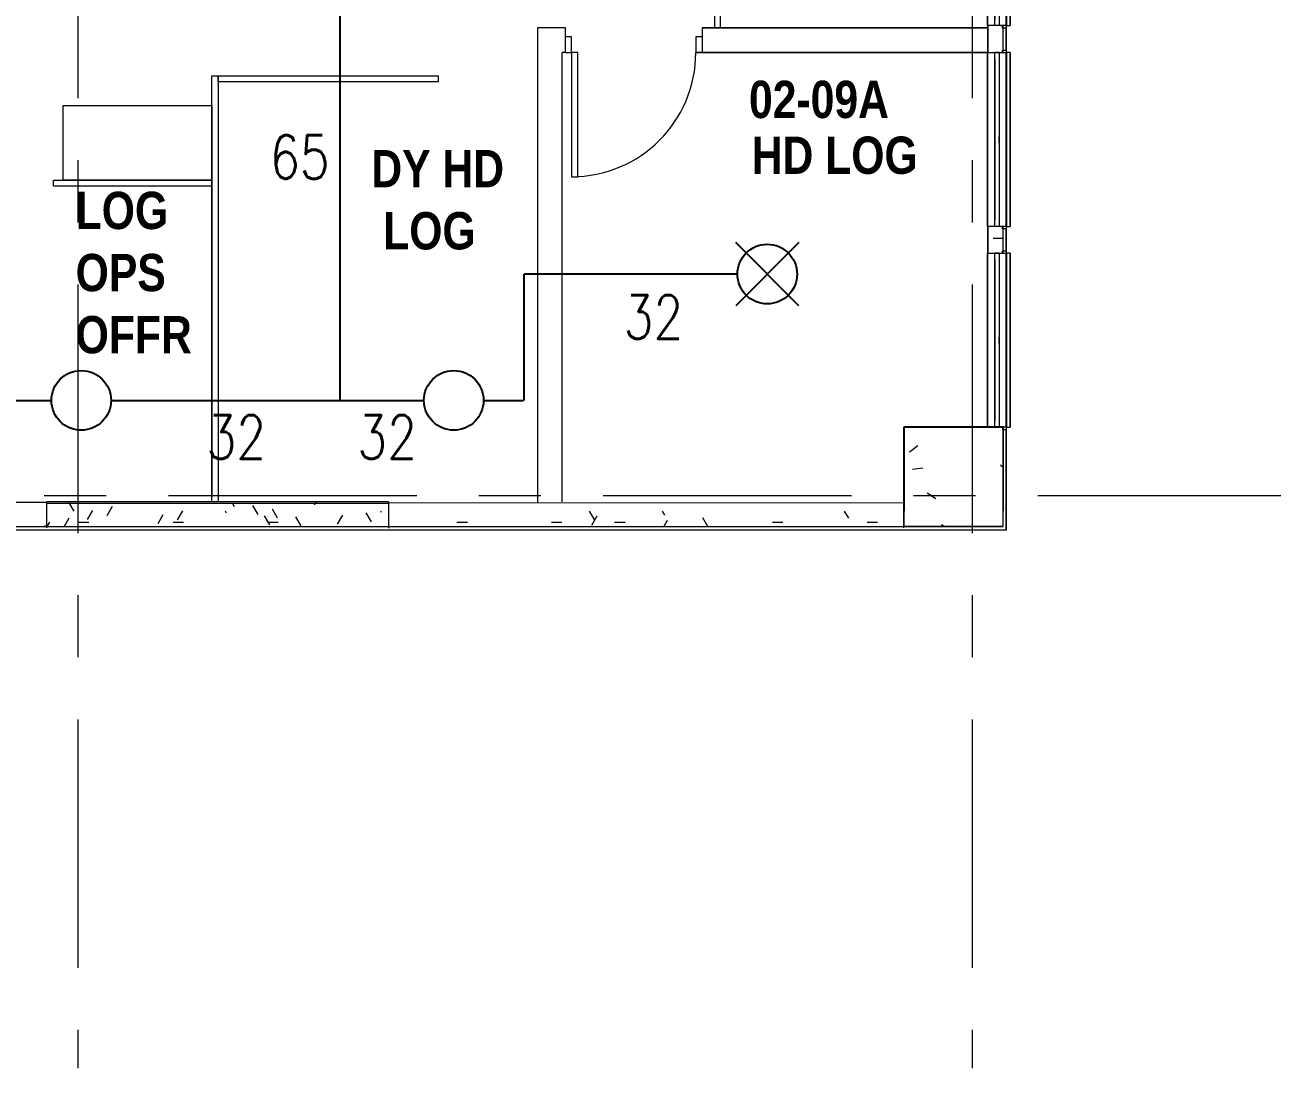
# Model space of a CAD drawing. Header units: millimetres. Extents: x -282761 to 137668, y -273845 to 94451.
# Drawn here: x 88978 to 99020, y -79832 to -71436 of the extents above; entities that cross this region are included whole.
import ezdxf

# ---------------------------------------------------------------- set-up
doc = ezdxf.new("R2010")
doc.units = ezdxf.units.MM
doc.linetypes.add('BLK_2 - 1ST__2ND_STOREY_PLAN-archi clean_11 SEPT 2024$0$IDA - Grid Line', pattern=[3500, 2000, -500, 500, -500])
doc.linetypes.add('HIDDEN2', pattern=[4.7625, 3.175, -1.5875])
for name, color, linetype, lineweight in [('BLK_2 - 1ST__2ND_STOREY_PLAN-archi clean_11 SEPT 2024$0$0-1', 8, 'Continuous', 5), ('BLK_2 - 1ST__2ND_STOREY_PLAN-archi clean_11 SEPT 2024$0$1599_DB_A_BLK2_HQ_R21-2ND STOREY 20230517--$0$A-_DOOR----_E', 8, 'Continuous', 9), ('BLK_2 - 1ST__2ND_STOREY_PLAN-archi clean_11 SEPT 2024$0$1599_DB_A_BLK2_HQ_R21-2ND STOREY 20230517--$0$A-_GENM----_M', 8, 'Continuous', 9), ('BLK_2 - 1ST__2ND_STOREY_PLAN-archi clean_11 SEPT 2024$0$1599_DB_A_BLK2_HQ_R21-2ND STOREY 20230517--$0$A-_WALL----_H-1', 8, 'Continuous', 9), ('BLK_2 - 1ST__2ND_STOREY_PLAN-archi clean_11 SEPT 2024$0$1599_DB_A_BLK2_HQ_R21-2ND STOREY 20230517--$0$A-_WIND----_E', 8, 'Continuous', 9), ('BLK_2 - 1ST__2ND_STOREY_PLAN-archi clean_11 SEPT 2024$0$1599_DB_A_BLK2_HQ_R21-2ND STOREY 20230517--$0$S-_COLN----_E', 8, 'Continuous', 9), ('BLK_2 - 1ST__2ND_STOREY_PLAN-archi clean_11 SEPT 2024$0$1599_DB_A_BLK2_HQ_R21-3RD STOREY 230517$0$S-_COLN----_E', 8, 'Continuous', 9), ('BLK_2 - 1ST__2ND_STOREY_PLAN-archi clean_11 SEPT 2024$0$_CATCHMENT_DRAIN', 8, 'Continuous', 0), ('BLK_2 - 1ST__2ND_STOREY_PLAN-archi clean_11 SEPT 2024$0$A-_FLOR----_E', 8, 'Continuous', 9), ('BLK_2 - 1ST__2ND_STOREY_PLAN-archi clean_11 SEPT 2024$0$A-_GENM----_M', 8, 'Continuous', 9), ('BLK_2 - 1ST__2ND_STOREY_PLAN-archi clean_11 SEPT 2024$0$A-_WALL----_E', 8, 'Continuous', 9), ('BLK_2 - 1ST__2ND_STOREY_PLAN-archi clean_11 SEPT 2024$0$A-_WALL----_E-1', 8, 'Continuous', 18), ('BLK_2 - 1ST__2ND_STOREY_PLAN-archi clean_11 SEPT 2024$0$A-_WALL----_H-2', 8, 'Continuous', 9), ('BLK_2 - 1ST__2ND_STOREY_PLAN-archi clean_11 SEPT 2024$0$A-_WALLPRTN_E', 8, 'Continuous', 9), ('BLK_2 - 1ST__2ND_STOREY_PLAN-archi clean_11 SEPT 2024$0$A-_WIND----_E', 8, 'Continuous', 9), ('BLK_2 - 1ST__2ND_STOREY_PLAN-archi clean_11 SEPT 2024$0$S-_ANOTGRID_E-1', 8, 'BLK_2 - 1ST__2ND_STOREY_PLAN-archi clean_11 SEPT 2024$0$IDA - Grid Line', 9), ('BLK_2 - 1ST__2ND_STOREY_PLAN-archi clean_11 SEPT 2024$0$S-_COLN----_E', 8, 'Continuous', 9), ('BLK_2 - 1ST__2ND_STOREY_PLAN-archi clean_11 SEPT 2024$0$S-_COLN----_E-1', 8, 'Continuous', 25), ('BLK_2 - 1ST__2ND_STOREY_PLAN-archi clean_11 SEPT 2024$0$S-_COLN----_E-2', 8, 'Continuous', 9)]:
    doc.layers.add(name, color=color, linetype=linetype, lineweight=lineweight)
for name, color, linetype in [('M-_FIRESPRK_T-', 7, 'Continuous'), ('M-_SPRKBEAM_E-', 12, 'HIDDEN2'), ('M-_SPRKPIEX_E-', 1, 'Continuous'), ('ROOMNAME', 7, 'Continuous')]:
    doc.layers.add(name, color=color, linetype=linetype)
doc.styles.add('BLK_2 - 1ST__2ND_STOREY_PLAN_12  JUNE 2024$0$Arial Narrow_B_3', font='ARIALNB.TTF', dxfattribs={"height": 300})
doc.styles.add('Simplex', font='SIMPLEX.shx', dxfattribs={"width": 0.8, "height": 2.5})
pattern_1 = [(0, (0, 0), (1016, 254), [83.82, -678.18, 83.82, -678.18, -4064]), (0, (0, 0), (1016, 254), [-1524, 83.82, -1440.18, 83.82, -678.18, -1778]), (0, (0, 0), (1016, 254), [-3810, 83.82, -424.18, 83.82, -1186.18]), (120, (381, 127), (-727.97045, 752.8818), [83.82, -678.18, 83.82, -678.18, -4064]), (120, (381, 127), (-727.97045, 752.8818), [-1524, 83.82, -1440.18, 83.82, -678.18, -1778]), (120, (381, 127), (-727.97045, 752.8818), [-3810, 83.82, -424.18, 83.82, -1186.18]), (240, (508, 635), (-288.02955, -1006.8818), [83.82, -678.18, 83.82, -678.18, -4064]), (240, (508, 635), (-288.02955, -1006.8818), [-1524, 83.82, -1440.18, 83.82, -678.18, -1778]), (240, (508, 635), (-288.02955, -1006.8818), [-3810, 83.82, -424.18, 83.82, -1186.18])]
pattern_2 = [(0, (-41522.25, -42727.71), (1016, 254), [83.82, -678.18, 83.82, -678.18, -4064]), (0, (-41522.25, -42727.71), (1016, 254), [-1524, 83.82, -1440.18, 83.82, -678.18, -1778]), (0, (-41522.25, -42727.71), (1016, 254), [-3810, 83.82, -424.18, 83.82, -1186.18]), (120, (-41141.25, -42600.71), (-727.97045, 752.8818), [83.82, -678.18, 83.82, -678.18, -4064]), (120, (-41141.25, -42600.71), (-727.97045, 752.8818), [-1524, 83.82, -1440.18, 83.82, -678.18, -1778]), (120, (-41141.25, -42600.71), (-727.97045, 752.8818), [-3810, 83.82, -424.18, 83.82, -1186.18]), (240, (-41014.25, -42092.71), (-288.02955, -1006.8818), [83.82, -678.18, 83.82, -678.18, -4064]), (240, (-41014.25, -42092.71), (-288.02955, -1006.8818), [-1524, 83.82, -1440.18, 83.82, -678.18, -1778]), (240, (-41014.25, -42092.71), (-288.02955, -1006.8818), [-3810, 83.82, -424.18, 83.82, -1186.18])]

# ---------------------------------------------------------------- blocks, each defined once
blk = doc.blocks.new('fire0101')
at = {"color": 0, "linetype": 'Continuous'}
blk.add_circle((0, 0), 100, dxfattribs=at)
blk = doc.blocks.new('Under B spk')
for p, q in [((318, -318), (-318, 318)), ((318, 318), (-318, -318))]:
    blk.add_line(p, q)
blk.add_circle((0, 0), 300)
blk = doc.blocks.new('BLK_2 - 1ST__2ND_STOREY_PLAN-archi clean_11 SEPT 2024$0$IDA - Casement w Top Hung - 2 Panels - 1400L X 1800H - B2-AW01-3560558-BLK 2 2ND STOREY PLAN')
at = {"layer": 'BLK_2 - 1ST__2ND_STOREY_PLAN-archi clean_11 SEPT 2024$0$A-_WIND----_E'}
for p, q in [((-700, 17.5), (700, 17.5)), ((-700, 17.5), (-700, -17.5)), ((-650, 17.5), (-615, 17.5)), ((-650, 17.5), (-25, 17.5)), ((-650, 17.5), (650, 17.5)), ((-650, 17.5), (650, 17.5)), ((-615, 17.5), (-35, 17.5)), ((-615, 17.5), (-60, 17.5)), ((-35, 17.5), (0, 17.5)), ((25, 17.5), (-24.9, 17.5)), ((0, 17.5), (35, 17.5)), ((25, 17.5), (650, 17.5)), ((35, 17.5), (615, 17.5)), ((60, 17.5), (615, 17.5)), ((615, 17.5), (650, 17.5)), ((700, 17.5), (700, -17.5)), ((700, -17.5), (-700, -17.5)), ((-615, -17.5), (-650, -17.5)), ((-25, -17.5), (-650, -17.5)), ((650, -17.5), (-650, -17.5)), ((-650, -17.5), (650, -17.5)), ((-35, -17.5), (-615, -17.5)), ((-60, -17.5), (-615, -17.5)), ((0, -17.5), (-35, -17.5)), ((25, -17.5), (-24.9, -17.5)), ((35, -17.5), (0, -17.5)), ((650, -17.5), (25, -17.5)), ((615, -17.5), (35, -17.5)), ((615, -17.5), (60, -17.5)), ((650, -17.5), (615, -17.5))]:
    blk.add_line(p, q, dxfattribs=at)
blk = doc.blocks.new('BLK_2 - 1ST__2ND_STOREY_PLAN-archi clean_11 SEPT 2024$0$Wall Motif - Type 1-2673956-BLK 2 2ND STOREY PLAN')
at = {"layer": 'BLK_2 - 1ST__2ND_STOREY_PLAN-archi clean_11 SEPT 2024$0$A-_GENM----_M'}
for p, q in [((-575, -75), (825, -75)), ((-575, -75), (-575, -105)), ((-525, -75), (81, -75)), ((-481, -75), (125, -75)), ((-481, -75), (731, -75)), ((125, -75), (731, -75)), ((169, -75), (775, -75)), ((825, -105), (825, -75)), ((825, -105), (-575, -105)), ((81, -105), (-525, -105)), ((125, -105), (-481, -105)), ((731, -105), (-481, -105)), ((731, -105), (125, -105)), ((775, -105), (169, -105))]:
    blk.add_line(p, q, dxfattribs=at)
blk = doc.blocks.new('BLK_2 - 1ST__2ND_STOREY_PLAN-archi clean_11 SEPT 2024$0$1599_DB_A_BLK2_HQ_R21_rvt-2-BLK 2 2ND STOREY PLAN')
at = {"layer": 'BLK_2 - 1ST__2ND_STOREY_PLAN-archi clean_11 SEPT 2024$0$A-_WALL----_H-2'}
h = blk.add_hatch(dxfattribs=at)
h.set_pattern_fill('FP_3', color=256, style=0, pattern_type=2)
h.set_pattern_definition(pattern_1)
h.paths.add_polyline_path([(-124269, -116002), (-124241, -116002), (-124241, -115982), (-124236, -115982), (-124236, -115806), (-124241, -115806), (-124241, -115786), (-124361, -115786), (-124361, -116002), (-124304, -116002)])
h.paths.add_polyline_path([(-124269, -114386), (-124241, -114386), (-124241, -114366), (-124236, -114365), (-124236, -114189), (-124241, -114189), (-124241, -114169), (-124361, -114169), (-124361, -114386), (-124304, -114386)])
h.paths.add_polyline_path([(-124304, -112769), (-124241, -112769), (-124241, -112749), (-124236, -112748), (-124236, -112572), (-124241, -112572), (-124241, -112552), (-124361, -112552), (-124361, -112769)])
h.paths.add_polyline_path([(-124241, -108952), (-124241, -108932), (-124236, -108932), (-124236, -108705), (-124241, -108705), (-124241, -108685), (-124361, -108685), (-124361, -108952), (-124269, -108952)])
h.paths.add_polyline_path([(-124241, -107285), (-124241, -107265), (-124236, -107265), (-124236, -107039), (-124241, -107039), (-124241, -107019), (-124361, -107019), (-124361, -107285), (-124247, -107285)])
h.paths.add_polyline_path([(-124269, -105619), (-124241, -105619), (-124241, -105599), (-124236, -105599), (-124236, -105372), (-124241, -105372), (-124241, -105352), (-124361, -105352), (-124361, -105619), (-124304, -105619)])
h.paths.add_polyline_path([(-124304, -101752), (-124241, -101752), (-124240, -101732), (-124236, -101732), (-124236, -101422), (-124241, -101422), (-124241, -101402), (-124361, -101402), (-124361, -101752), (-124304, -101752)])
h.paths.add_polyline_path([(-124304, -100002), (-124241, -100002), (-124241, -99982), (-124236, -99982), (-124236, -99502), (-124361, -99502), (-124361, -100002)])
h = blk.add_hatch(dxfattribs=at)
h.set_pattern_fill('FP_3', color=256, style=0, pattern_type=2)
h.set_pattern_definition(pattern_1)
h.paths.add_polyline_path([(-130564, -118202), (-125036, -118202), (-125036, -118077), (-138336, -118077), (-138336, -118202)])
at = {"layer": 'BLK_2 - 1ST__2ND_STOREY_PLAN-archi clean_11 SEPT 2024$0$S-_COLN----_E-2'}
h = blk.add_hatch(dxfattribs=at)
h.set_pattern_fill('FP_40', color=256, style=0, pattern_type=2)
h.set_pattern_definition([(50, (0, 0), (1821.841, -159.39), [190.5, -2095.5]), (355, (0, 0), (-352.428, 1910.567), [152.4, -1676.4]), (100.451, (151.8, -13.3), (1469.426, 1751.166), [161.9, -1780.901]), (46.184, (0, 508), (2710.79, -420.428), [285.75, -3143.25]), (96.636, (226, 473), (2374.026, 2474.276), [242.85, -2671.35]), (351.184, (0, 508), (2374.05, 2474.253), [228.6, -2514.6]), (21, (254, 381), (1516.143, -1022.652), [190.5, -2095.5]), (326, (254, 381), (618.02, 1841.88), [152.4, -1676.4]), (71.451, (380.3, 295.8), (2134.171, 819.212), [161.9, -1780.901]), (37.5, (0, 0), (30.886, 845.5504), [83.82, -1572.26, 83.82, -1617.98, -1682.75]), (37.5, (0, 0), (30.886, 845.5504), [-3357.88, 83.82, -1598.93]), (7.5, (0, 0), (668.1966, 1001.8057), [83.82, -886.46, 83.82, -1534.16, -641.35]), (7.5, (0, 0), (668.1966, 1001.8057), [-2588.26, 83.82, -557.53]), (327.5, (-566.4, 0), (1355.9093, -57.2896), [83.82, -551.18, 83.82, -1897.38, -2628.9]), (327.5, (-566.4, 0), (1355.9093, -57.2896), [-2616.2, 83.82, -2545.08]), (317.5, (-820.4, 0), (1481.293, 254.266), [83.82, -741.68, 83.82, -1231.9, -1866.9]), (317.5, (-820.4, 0), (1481.293, 254.266), [-2141.22, 83.82, -1783.08])])
h.paths.add_polyline_path([(-124236, -118202), (-124237, -117402), (-125036, -117402), (-125036, -118202)])
at = {"layer": 'BLK_2 - 1ST__2ND_STOREY_PLAN-archi clean_11 SEPT 2024$0$A-_FLOR----_E'}
for p, q in [((-124236, -114386), (-124236, -114169)), ((-124236, -116002), (-124236, -115786)), ((-124236, -118202), (-124236, -117402)), ((-139136, -118202), (-124236, -118202))]:
    blk.add_line(p, q, dxfattribs=at)
at = {"layer": 'BLK_2 - 1ST__2ND_STOREY_PLAN-archi clean_11 SEPT 2024$0$A-_WALL----_E'}
for p, q in [((-124361, -114169), (-124361, -112769)), ((-124211, -112769), (-124211, -114169)), ((-124241, -114169), (-124361, -114169)), ((-124211, -114169), (-124241, -114169)), ((-124236, -114366), (-124236, -114189)), ((-124361, -115786), (-124361, -114386)), ((-124361, -114386), (-124241, -114386)), ((-124241, -114386), (-124211, -114386)), ((-124211, -114386), (-124211, -115786)), ((-124241, -115786), (-124361, -115786)), ((-124211, -115786), (-124241, -115786)), ((-124236, -115982), (-124236, -115806)), ((-124361, -117402), (-124361, -116002)), ((-124361, -116002), (-124241, -116002)), ((-124241, -116002), (-124211, -116002)), ((-124211, -116002), (-124211, -117402)), ((-124211, -117402), (-124361, -117402)), ((-124236, -117422), (-124236, -118077)), ((-125036, -118202), (-125036, -118077)), ((-138336, -118202), (-125036, -118202)), ((-124236, -118202), (-125036, -118202))]:
    blk.add_line(p, q, dxfattribs=at)
at = {"layer": 'BLK_2 - 1ST__2ND_STOREY_PLAN-archi clean_11 SEPT 2024$0$A-_WALL----_E-1'}
for p, q in [((-124361, -114169), (-124361, -114386)), ((-124241, -114169), (-124361, -114169)), ((-124241, -114189), (-124241, -114169)), ((-124211, -114189), (-124241, -114189)), ((-124211, -114366), (-124211, -114189)), ((-124241, -114386), (-124241, -114366)), ((-124241, -114366), (-124211, -114366)), ((-124361, -114386), (-124241, -114386)), ((-124361, -115786), (-124361, -116002)), ((-124241, -115786), (-124361, -115786)), ((-124241, -115806), (-124241, -115786)), ((-124211, -115806), (-124241, -115806)), ((-124211, -115982), (-124211, -115806)), ((-124241, -116002), (-124241, -115982)), ((-124241, -115982), (-124211, -115982)), ((-124361, -116002), (-124241, -116002)), ((-124211, -117422), (-124236, -117422)), ((-124211, -118077), (-124211, -117422)), ((-124211, -118202), (-124211, -118077)), ((-139011, -118227), (-124211, -118227)), ((-124211, -118227), (-124211, -118202))]:
    blk.add_line(p, q, dxfattribs=at)
at = {"layer": 'BLK_2 - 1ST__2ND_STOREY_PLAN-archi clean_11 SEPT 2024$0$S-_COLN----_E'}
for p, q in [((-124236, -118077), (-124236, -117422)), ((-125036, -118077), (-125036, -118202)), ((-124236, -118202), (-124236, -118077)), ((-125036, -118202), (-124236, -118202))]:
    blk.add_line(p, q, dxfattribs=at)
at = {"layer": 'BLK_2 - 1ST__2ND_STOREY_PLAN-archi clean_11 SEPT 2024$0$S-_COLN----_E-1'}
for p, q in [((-124236, -117402), (-125036, -117402)), ((-125036, -117402), (-125036, -118077)), ((-124236, -117422), (-124236, -117402))]:
    blk.add_line(p, q, dxfattribs=at)
at = {"layer": 'BLK_2 - 1ST__2ND_STOREY_PLAN-archi clean_11 SEPT 2024$0$A-_GENM----_M', "rotation": 90}
for p in [(-124286, -113594), (-124286, -115211), (-124286, -116827)]:
    blk.add_blockref('BLK_2 - 1ST__2ND_STOREY_PLAN-archi clean_11 SEPT 2024$0$Wall Motif - Type 1-2673956-BLK 2 2ND STOREY PLAN', p, dxfattribs=at)
at = {"layer": 'BLK_2 - 1ST__2ND_STOREY_PLAN-archi clean_11 SEPT 2024$0$A-_WIND----_E', "rotation": 270}
for p in [(-124286, -113469), (-124286, -115086), (-124286, -116702)]:
    blk.add_blockref('BLK_2 - 1ST__2ND_STOREY_PLAN-archi clean_11 SEPT 2024$0$IDA - Casement w Top Hung - 2 Panels - 1400L X 1800H - B2-AW01-3560558-BLK 2 2ND STOREY PLAN', p, dxfattribs=at)
blk = doc.blocks.new('BLK_2 - 1ST__2ND_STOREY_PLAN-archi clean_11 SEPT 2024$0$1599_DB_A_BLK2_HQ_R21-2ND STOREY 20230517--$0$Wall Motif - Type 1-2673956-LINKVIEW_BLK2_2ND STOREY')
at = {"layer": 'BLK_2 - 1ST__2ND_STOREY_PLAN-archi clean_11 SEPT 2024$0$1599_DB_A_BLK2_HQ_R21-2ND STOREY 20230517--$0$A-_GENM----_M'}
for p, q in [((-575, -75), (825, -75)), ((-575, -75), (-575, -105)), ((825, -105), (825, -75)), ((825, -105), (-575, -105))]:
    blk.add_line(p, q, dxfattribs=at)
blk = doc.blocks.new('BLK_2 - 1ST__2ND_STOREY_PLAN-archi clean_11 SEPT 2024$0$1599_DB_A_BLK2_HQ_R21-2ND STOREY 20230517--$0$IDA - Casement w Top Hung - 2 Panels - 1400L X 1800H - B2-AW01-3560558-LINKVIEW_BLK2_2ND STOREY')
at = {"layer": 'BLK_2 - 1ST__2ND_STOREY_PLAN-archi clean_11 SEPT 2024$0$1599_DB_A_BLK2_HQ_R21-2ND STOREY 20230517--$0$A-_WIND----_E'}
for p, q in [((-700, 17.5), (700, 17.5)), ((-700, 17.5), (-700, -17.5)), ((700, 17.5), (700, -17.5)), ((700, -17.5), (-700, -17.5))]:
    blk.add_line(p, q, dxfattribs=at)
blk = doc.blocks.new('BLK_2 - 1ST__2ND_STOREY_PLAN-archi clean_11 SEPT 2024$0$1599_DB_A_BLK2_HQ_R21-2ND STOREY 20230517--$0$IDA - F - Single - Swing - 1100L X 2200H - B2-TD01-3248196-LINKVIEW_BLK2_2ND STOREY')
at = {"layer": 'BLK_2 - 1ST__2ND_STOREY_PLAN-archi clean_11 SEPT 2024$0$1599_DB_A_BLK2_HQ_R21-2ND STOREY 20230517--$0$A-_DOOR----_E'}
for p, q in [((500, 1062.5), (450, 1062.5)), ((450, 1062.5), (450, 62.5)), ((500, 62.5), (500, 1062.5)), ((-500, 62.5), (-550, 62.5)), ((-500, -62.5), (-500, 62.5)), ((450, 62.5), (500, 62.5)), ((550, 62.5), (500, 62.5)), ((500, 62.5), (500, -62.5)), ((-550, -62.5), (-500, -62.5)), ((500, -62.5), (550, -62.5))]:
    blk.add_line(p, q, dxfattribs=at)
blk.add_arc((500, 62.5), 1000, 90, 180, dxfattribs=at)
blk = doc.blocks.new('BLK_2 - 1ST__2ND_STOREY_PLAN-archi clean_11 SEPT 2024$0$furniture layout')
at = {"layer": 'BLK_2 - 1ST__2ND_STOREY_PLAN-archi clean_11 SEPT 2024$0$1599_DB_A_BLK2_HQ_R21-2ND STOREY 20230517--$0$S-_COLN----_E'}
h = blk.add_hatch(dxfattribs=at)
h.set_pattern_fill('FP_3', color=256, style=0, pattern_type=2)
h.set_pattern_definition([(0, (-41522.25, -42727.71), (1016, 254), [83.82, -678.18, 83.82, -678.18, -4064]), (0, (-41522.25, -42727.71), (1016, 254), [-1524, 83.82, -1440.18, 83.82, -678.18, -1778]), (0, (-41522.25, -42727.71), (1016, 254), [-3810, 83.82, -424.18, 83.82, -1186.18]), (120, (-41141.25, -42600.71), (-727.97045, 752.8818), [83.82, -678.18, 83.82, -678.18, -4064]), (120, (-41141.25, -42600.71), (-727.97045, 752.8818), [-1524, 83.82, -1440.18, 83.82, -678.18, -1778]), (120, (-41141.25, -42600.71), (-727.97045, 752.8818), [-3810, 83.82, -424.18, 83.82, -1186.18]), (240, (-41014.25, -42092.71), (-288.02955, -1006.8818), [83.82, -678.18, 83.82, -678.18, -4064]), (240, (-41014.25, -42092.71), (-288.02955, -1006.8818), [-1524, 83.82, -1440.18, 83.82, -678.18, -1778]), (240, (-41014.25, -42092.71), (-288.02955, -1006.8818), [-3810, 83.82, -424.18, 83.82, -1186.18])])
h.paths.add_polyline_path([(-34457, -114386), (-34457, -114366), (-34452, -114366), (-34453, -114189), (-34457, -114189), (-34457, -114169), (-34577, -114169), (-34577, -114386), (-34484, -114386)], flags=0)
h = blk.add_hatch(dxfattribs=at)
h.set_pattern_fill('FP_1', color=256, style=0, pattern_type=2)
h.set_pattern_definition([(50, (-41522.3, -42727.7), (1821.84, -159.39), [190.5, -2095.5]), (355, (-41522.3, -42727.7), (-352.43, 1910.567), [152.4, -1676.4]), (100.451, (-41370.4, -42741), (1469.426, 1751.166), [161.9, -1780.9]), (46.184, (-41522.3, -42219.7), (2710.79, -420.43), [285.75, -3143.25]), (96.636, (-41296.4, -42254.7), (2374.03, 2474.28), [242.85, -2671.35]), (351.184, (-41522.3, -42219.7), (2374.05, 2474.25), [228.6, -2514.6]), (21, (-41268.3, -42346.7), (1516.143, -1022.652), [190.5, -2095.5]), (326, (-41268.3, -42346.7), (618.02, 1841.88), [152.4, -1676.4]), (71.451, (-41141.9, -42432), (2134.17, 819.212), [161.9, -1780.9]), (37.5, (-41522.25, -42727.7), (30.886, 845.5504), [83.82, -1572.26, 83.82, -1617.98, -1682.75]), (37.5, (-41522.25, -42727.7), (30.886, 845.5504), [-3357.88, 83.82, -1598.93]), (7.5, (-41522.25, -42727.7), (668.197, 1001.806), [83.82, -886.46, 83.82, -1534.16, -641.35]), (7.5, (-41522.25, -42727.7), (668.197, 1001.806), [-2588.26, 83.82, -557.53]), (327.5, (-42088.7, -42727.7), (1355.9093, -57.2896), [83.82, -551.18, 83.82, -1897.38, -2628.9]), (327.5, (-42088.7, -42727.7), (1355.9093, -57.2896), [-2616.2, 83.82, -2545.08]), (317.5, (-42342.7, -42727.7), (1481.293, 254.266), [83.82, -741.68, 83.82, -1231.9, -1866.9]), (317.5, (-42342.7, -42727.7), (1481.293, 254.266), [-2141.22, 83.82, -1783.08])])
h.paths.add_polyline_path([(-34452, -118202), (-34453, -117402), (-35252, -117402), (-35252, -118202), (-34453, -118202)], flags=0)
h = blk.add_hatch(dxfattribs=at)
h.set_pattern_fill('FP_3', color=256, style=0, pattern_type=2)
h.set_pattern_definition([(0, (-34622.25, -42727.71), (1016, 254), [83.82, -678.18, 83.82, -678.18, -4064]), (0, (-34622.25, -42727.71), (1016, 254), [-1524, 83.82, -1440.18, 83.82, -678.18, -1778]), (0, (-34622.25, -42727.71), (1016, 254), [-3810, 83.82, -424.18, 83.82, -1186.18]), (120, (-34241.25, -42600.71), (-727.97045, 752.8818), [83.82, -678.18, 83.82, -678.18, -4064]), (120, (-34241.25, -42600.71), (-727.97045, 752.8818), [-1524, 83.82, -1440.18, 83.82, -678.18, -1778]), (120, (-34241.25, -42600.71), (-727.97045, 752.8818), [-3810, 83.82, -424.18, 83.82, -1186.18]), (240, (-34114.25, -42092.71), (-288.02955, -1006.8818), [83.82, -678.18, 83.82, -678.18, -4064]), (240, (-34114.25, -42092.71), (-288.02955, -1006.8818), [-1524, 83.82, -1440.18, 83.82, -678.18, -1778]), (240, (-34114.25, -42092.71), (-288.02955, -1006.8818), [-3810, 83.82, -424.18, 83.82, -1186.18])])
h.paths.add_polyline_path([(-39402, -118002), (-42152, -118002), (-42152, -118202), (-39402, -118202)])
at = {"layer": 'BLK_2 - 1ST__2ND_STOREY_PLAN-archi clean_11 SEPT 2024$0$S-_COLN----_E-2'}
h = blk.add_hatch(dxfattribs=at)
h.set_pattern_fill('FP_40', color=256, style=0, pattern_type=2)
h.set_pattern_definition([(50, (89784.8, 1e-10), (1821.841, -159.39), [190.5, -2095.5]), (355, (89784.8, 1e-10), (-352.428, 1910.567), [152.4, -1676.4]), (100.451, (89936.6, -13.3), (1469.426, 1751.166), [161.9, -1780.901]), (46.184, (89784.8, 508), (2710.79, -420.428), [285.75, -3143.25]), (96.636, (90010.7, 473), (2374.026, 2474.276), [242.85, -2671.35]), (351.184, (89784.8, 508), (2374.05, 2474.253), [228.6, -2514.6]), (21, (90038.8, 381), (1516.143, -1022.652), [190.5, -2095.5]), (326, (90038.8, 381), (618.02, 1841.88), [152.4, -1676.4]), (71.451, (90165.2, 295.8), (2134.171, 819.212), [161.9, -1780.901]), (37.5, (89784.8, 1e-10), (30.886, 845.5504), [83.82, -1572.26, 83.82, -1617.98, -1682.75]), (37.5, (89784.8, 1e-10), (30.886, 845.5504), [-3357.88, 83.82, -1598.93]), (7.5, (89784.8, 1e-10), (668.1966, 1001.8057), [83.82, -886.46, 83.82, -1534.16, -641.35]), (7.5, (89784.8, 1e-10), (668.1966, 1001.8057), [-2588.26, 83.82, -557.53]), (327.5, (89218.4, 1e-10), (1355.9093, -57.2896), [83.82, -551.18, 83.82, -1897.38, -2628.9]), (327.5, (89218.4, 1e-10), (1355.9093, -57.2896), [-2616.2, 83.82, -2545.08]), (317.5, (88964.4, 1e-10), (1481.293, 254.266), [83.82, -741.68, 83.82, -1231.9, -1866.9]), (317.5, (88964.4, 1e-10), (1481.293, 254.266), [-2141.22, 83.82, -1783.08])])
h.paths.add_polyline_path([(-34452, -118202), (-34452, -117402), (-35252, -117402), (-35252, -118202)])
for p, q in [((-40774, -114573), (-39001, -114573)), ((-40774, -114623), (-40774, -114573)), ((-39001, -114573), (-39001, -114623)), ((-39001, -114623), (-40774, -114623)), ((-40824, -115412), (-40824, -117962))]:
    blk.add_line(p, q)
blk.add_lwpolyline([(-40774, -114573), (-40774, -118002), (-40824, -118002), (-40824, -114573)], close=True)
at = {"layer": 'BLK_2 - 1ST__2ND_STOREY_PLAN-archi clean_11 SEPT 2024$0$1599_DB_A_BLK2_HQ_R21-2ND STOREY 20230517--$0$S-_COLN----_E'}
for p, q in [((-34427, -112769), (-34427, -114169)), ((-34519, -114169), (-34577, -114169)), ((-34577, -114169), (-34577, -114386)), ((-34457, -114169), (-34484, -114169)), ((-34427, -114169), (-34457, -114169)), ((-34457, -114189), (-34457, -114169)), ((-34452, -114189), (-34452, -114169)), ((-34427, -114169), (-34427, -114189)), ((-37977, -114186), (-38202, -114186)), ((-38202, -114186), (-38202, -118002)), ((-37977, -114386), (-37977, -114186)), ((-36877, -114186), (-36877, -114386)), ((-34427, -114189), (-34457, -114189)), ((-34452, -114366), (-34452, -114189)), ((-34427, -114366), (-34427, -114189)), ((-34457, -114366), (-34427, -114366)), ((-34457, -114386), (-34457, -114366)), ((-34452, -114386), (-34452, -114366)), ((-34427, -114366), (-34427, -114386)), ((-38002, -118002), (-38002, -114386)), ((-37977, -114386), (-38002, -114386)), ((-34577, -115786), (-34577, -114386)), ((-34577, -114386), (-34519, -114386)), ((-34484, -114386), (-34457, -114386)), ((-34457, -114386), (-34427, -114386)), ((-34427, -114386), (-34427, -115786)), ((-34519, -115786), (-34577, -115786)), ((-34577, -115786), (-34577, -116002)), ((-34457, -115786), (-34484, -115786)), ((-34427, -115786), (-34457, -115786)), ((-34457, -115806), (-34457, -115786)), ((-34452, -115806), (-34452, -115786)), ((-34427, -115786), (-34427, -115806)), ((-34427, -115806), (-34457, -115806)), ((-34452, -115982), (-34452, -115806)), ((-34427, -115982), (-34427, -115806)), ((-34457, -115982), (-34427, -115982)), ((-34457, -116002), (-34457, -115982)), ((-34452, -116002), (-34452, -115982)), ((-34427, -115982), (-34427, -116002)), ((-34577, -117402), (-34577, -116002)), ((-34577, -116002), (-34519, -116002)), ((-34484, -116002), (-34457, -116002)), ((-34457, -116002), (-34427, -116002)), ((-34427, -116002), (-34427, -117402)), ((-34519, -117402), (-35252, -117402)), ((-34452, -117402), (-34484, -117402)), ((-34427, -117402), (-34452, -117402)), ((-34452, -117422), (-34452, -117402)), ((-34452, -117422), (-34452, -118077)), ((-34427, -117422), (-34452, -117422)), ((-34452, -118077), (-34452, -117422)), ((-34427, -117402), (-34427, -117422)), ((-34427, -118227), (-34427, -117422)), ((-42152, -118007), (-48552, -118002)), ((-35252, -118012), (-39402, -118009)), ((-35252, -118002), (-35252, -118202)), ((-35252, -118202), (-35252, -118077)), ((-34452, -118202), (-34452, -118077)), ((-49377, -118227), (-34427, -118227)), ((-48552, -118202), (-35252, -118202)), ((-34452, -118202), (-35252, -118202)), ((-35252, -118202), (-34452, -118202))]:
    blk.add_line(p, q, dxfattribs=at)
for points in [[(-34577, -114186), (-36877, -114186), (-34577, -114186), (-36877, -114186)], [(-36918, -114386), (-34577, -114386), (-36918, -114386), (-34577, -114386)]]:
    blk.add_lwpolyline(points, dxfattribs=at)
at = {"layer": 'BLK_2 - 1ST__2ND_STOREY_PLAN-archi clean_11 SEPT 2024$0$1599_DB_A_BLK2_HQ_R21-3RD STOREY 230517$0$S-_COLN----_E'}
blk.add_lwpolyline([(-40824, -115412), (-42022, -115412), (-42022, -114813), (-40824, -114813)], close=True, dxfattribs=at)
at = {"layer": 'BLK_2 - 1ST__2ND_STOREY_PLAN-archi clean_11 SEPT 2024$0$A-_FLOR----_E'}
for p, q in [((-34452, -114386), (-34452, -114169)), ((-34452, -116002), (-34452, -115786)), ((-34452, -118202), (-34452, -117402)), ((-49352, -118202), (-34452, -118202))]:
    blk.add_line(p, q, dxfattribs=at)
at = {"layer": 'BLK_2 - 1ST__2ND_STOREY_PLAN-archi clean_11 SEPT 2024$0$A-_WALL----_E'}
for p, q in [((-34427, -112769), (-34427, -114169)), ((-34457, -114169), (-34577, -114169)), ((-34427, -114169), (-34457, -114169)), ((-34452, -114366), (-34452, -114189)), ((-34577, -115786), (-34577, -114386)), ((-34577, -114386), (-34457, -114386)), ((-34457, -114386), (-34427, -114386)), ((-34427, -114386), (-34427, -115786)), ((-34457, -115786), (-34577, -115786)), ((-34427, -115786), (-34457, -115786)), ((-34452, -115982), (-34452, -115806)), ((-34577, -117402), (-34577, -116002)), ((-34577, -116002), (-34457, -116002)), ((-34457, -116002), (-34427, -116002)), ((-34427, -116002), (-34427, -117402)), ((-34427, -117402), (-34577, -117402)), ((-34452, -117422), (-34452, -118077)), ((-35252, -118202), (-35252, -118077)), ((-48552, -118202), (-35252, -118202)), ((-34452, -118202), (-35252, -118202))]:
    blk.add_line(p, q, dxfattribs=at)
at = {"layer": 'BLK_2 - 1ST__2ND_STOREY_PLAN-archi clean_11 SEPT 2024$0$A-_WALL----_E-1'}
for p, q in [((-34577, -114169), (-34577, -114386)), ((-34457, -114169), (-34577, -114169)), ((-34457, -114189), (-34457, -114169)), ((-34427, -114189), (-34457, -114189)), ((-34427, -114366), (-34427, -114189)), ((-34457, -114386), (-34457, -114366)), ((-34457, -114366), (-34427, -114366)), ((-34577, -114386), (-34457, -114386)), ((-34577, -115786), (-34577, -116002)), ((-34457, -115786), (-34577, -115786)), ((-34457, -115806), (-34457, -115786)), ((-34427, -115806), (-34457, -115806)), ((-34427, -115982), (-34427, -115806)), ((-34457, -116002), (-34457, -115982)), ((-34457, -115982), (-34427, -115982)), ((-34577, -116002), (-34457, -116002)), ((-34427, -117422), (-34452, -117422)), ((-34427, -118077), (-34427, -117422)), ((-34427, -118202), (-34427, -118077)), ((-49227, -118227), (-34427, -118227)), ((-34427, -118227), (-34427, -118202))]:
    blk.add_line(p, q, dxfattribs=at)
at = {"layer": 'BLK_2 - 1ST__2ND_STOREY_PLAN-archi clean_11 SEPT 2024$0$A-_WALLPRTN_E'}
for p, q in [((-36777, -111907), (-36777, -114186)), ((-36727, -114186), (-36727, -111907)), ((-36777, -114186), (-36727, -114186)), ((-42098, -115462), (-42098, -115412)), ((-42097, -115412), (-40824, -115412)), ((-40824, -115462), (-42097, -115462)), ((-38202, -115688), (-38202, -118013)), ((-42152, -118202), (-42152, -118002)), ((-39402, -118002), (-42152, -118002)), ((-39402, -118002), (-39402, -118202)), ((-35252, -118212), (-35252, -118012))]:
    blk.add_line(p, q, dxfattribs=at)
at = {"layer": 'BLK_2 - 1ST__2ND_STOREY_PLAN-archi clean_11 SEPT 2024$0$S-_COLN----_E'}
for p, q in [((-34452, -118077), (-34452, -117422)), ((-35252, -118077), (-35252, -118202)), ((-34452, -118202), (-34452, -118077)), ((-35252, -118202), (-34452, -118202))]:
    blk.add_line(p, q, dxfattribs=at)
at = {"layer": 'BLK_2 - 1ST__2ND_STOREY_PLAN-archi clean_11 SEPT 2024$0$S-_COLN----_E-1'}
for p, q in [((-34452, -117402), (-35252, -117402)), ((-35252, -117402), (-35252, -118077)), ((-34452, -117422), (-34452, -117402))]:
    blk.add_line(p, q, dxfattribs=at)
at = {"layer": 'BLK_2 - 1ST__2ND_STOREY_PLAN-archi clean_11 SEPT 2024$0$1599_DB_A_BLK2_HQ_R21-2ND STOREY 20230517--$0$S-_COLN----_E'}
for name, p, rotation in [('BLK_2 - 1ST__2ND_STOREY_PLAN-archi clean_11 SEPT 2024$0$1599_DB_A_BLK2_HQ_R21-2ND STOREY 20230517--$0$IDA - Casement w Top Hung - 2 Panels - 1400L X 1800H - B2-AW01-3560558-LINKVIEW_BLK2_2ND STOREY', (-34501, -113469), 270), ('BLK_2 - 1ST__2ND_STOREY_PLAN-archi clean_11 SEPT 2024$0$1599_DB_A_BLK2_HQ_R21-2ND STOREY 20230517--$0$Wall Motif - Type 1-2673956-LINKVIEW_BLK2_2ND STOREY', (-34502, -113594), 90), ('BLK_2 - 1ST__2ND_STOREY_PLAN-archi clean_11 SEPT 2024$0$1599_DB_A_BLK2_HQ_R21-2ND STOREY 20230517--$0$IDA - F - Single - Swing - 1100L X 2200H - B2-TD01-3248196-LINKVIEW_BLK2_2ND STOREY', (-37427, -114323), 180), ('BLK_2 - 1ST__2ND_STOREY_PLAN-archi clean_11 SEPT 2024$0$1599_DB_A_BLK2_HQ_R21-2ND STOREY 20230517--$0$IDA - Casement w Top Hung - 2 Panels - 1400L X 1800H - B2-AW01-3560558-LINKVIEW_BLK2_2ND STOREY', (-34501, -115086), 270), ('BLK_2 - 1ST__2ND_STOREY_PLAN-archi clean_11 SEPT 2024$0$1599_DB_A_BLK2_HQ_R21-2ND STOREY 20230517--$0$Wall Motif - Type 1-2673956-LINKVIEW_BLK2_2ND STOREY', (-34502, -115211), 90), ('BLK_2 - 1ST__2ND_STOREY_PLAN-archi clean_11 SEPT 2024$0$1599_DB_A_BLK2_HQ_R21-2ND STOREY 20230517--$0$IDA - Casement w Top Hung - 2 Panels - 1400L X 1800H - B2-AW01-3560558-LINKVIEW_BLK2_2ND STOREY', (-34501, -116702), 270), ('BLK_2 - 1ST__2ND_STOREY_PLAN-archi clean_11 SEPT 2024$0$1599_DB_A_BLK2_HQ_R21-2ND STOREY 20230517--$0$Wall Motif - Type 1-2673956-LINKVIEW_BLK2_2ND STOREY', (-34502, -116827), 90)]:
    blk.add_blockref(name, p, dxfattribs=dict(at, rotation=rotation))
at = {"layer": 'BLK_2 - 1ST__2ND_STOREY_PLAN-archi clean_11 SEPT 2024$0$A-_GENM----_M', "rotation": 90}
for p in [(-34502, -113594), (-34502, -115211), (-34502, -116827)]:
    blk.add_blockref('BLK_2 - 1ST__2ND_STOREY_PLAN-archi clean_11 SEPT 2024$0$Wall Motif - Type 1-2673956-BLK 2 2ND STOREY PLAN', p, dxfattribs=at)
at = {"layer": 'BLK_2 - 1ST__2ND_STOREY_PLAN-archi clean_11 SEPT 2024$0$A-_WIND----_E', "rotation": 270}
for p in [(-34501, -113469), (-34501, -115086), (-34501, -116702)]:
    blk.add_blockref('BLK_2 - 1ST__2ND_STOREY_PLAN-archi clean_11 SEPT 2024$0$IDA - Casement w Top Hung - 2 Panels - 1400L X 1800H - B2-AW01-3560558-BLK 2 2ND STOREY PLAN', p, dxfattribs=at)
blk = doc.blocks.new('BLK_2 - 1ST__2ND_STOREY_PLAN-archi clean_11 SEPT 2024')
at = {"layer": 'BLK_2 - 1ST__2ND_STOREY_PLAN-archi clean_11 SEPT 2024$0$1599_DB_A_BLK2_HQ_R21-2ND STOREY 20230517--$0$A-_WALL----_H-1'}
h = blk.add_hatch(dxfattribs=at)
h.set_pattern_fill('FP_3', color=256, style=0, pattern_type=2)
h.set_pattern_definition(pattern_2)
h.paths.add_polyline_path([(-34457, -116002), (-34457, -115982), (-34452, -115982), (-34453, -115806), (-34457, -115806), (-34457, -115786), (-34577, -115786), (-34577, -116002), (-34484, -116002)], flags=0)
at = {"layer": 'BLK_2 - 1ST__2ND_STOREY_PLAN-archi clean_11 SEPT 2024$0$1599_DB_A_BLK2_HQ_R21-2ND STOREY 20230517--$0$S-_COLN----_E'}
h = blk.add_hatch(dxfattribs=at)
h.set_pattern_fill('FP_3', color=256, style=0, pattern_type=2)
h.set_pattern_definition(pattern_2)
h.paths.add_polyline_path([(-34457, -114386), (-34457, -114366), (-34452, -114366), (-34453, -114189), (-34457, -114189), (-34457, -114169), (-34577, -114169), (-34577, -114386), (-34484, -114386)], flags=0)
h = blk.add_hatch(dxfattribs=at)
h.set_pattern_fill('FP_1', color=256, style=0, pattern_type=2)
h.set_pattern_definition([(50, (-41522.3, -42727.7), (1821.84, -159.39), [190.5, -2095.5]), (355, (-41522.3, -42727.7), (-352.43, 1910.567), [152.4, -1676.4]), (100.451, (-41370.4, -42741), (1469.426, 1751.166), [161.9, -1780.9]), (46.184, (-41522.3, -42219.7), (2710.79, -420.43), [285.75, -3143.25]), (96.636, (-41296.4, -42254.7), (2374.03, 2474.28), [242.85, -2671.35]), (351.184, (-41522.3, -42219.7), (2374.05, 2474.25), [228.6, -2514.6]), (21, (-41268.3, -42346.7), (1516.143, -1022.652), [190.5, -2095.5]), (326, (-41268.3, -42346.7), (618.02, 1841.88), [152.4, -1676.4]), (71.451, (-41141.9, -42432), (2134.17, 819.212), [161.9, -1780.9]), (37.5, (-41522.25, -42727.7), (30.886, 845.5504), [83.82, -1572.26, 83.82, -1617.98, -1682.75]), (37.5, (-41522.25, -42727.7), (30.886, 845.5504), [-3357.88, 83.82, -1598.93]), (7.5, (-41522.25, -42727.7), (668.197, 1001.806), [83.82, -886.46, 83.82, -1534.16, -641.35]), (7.5, (-41522.25, -42727.7), (668.197, 1001.806), [-2588.26, 83.82, -557.53]), (327.5, (-42088.7, -42727.7), (1355.9093, -57.2896), [83.82, -551.18, 83.82, -1897.38, -2628.9]), (327.5, (-42088.7, -42727.7), (1355.9093, -57.2896), [-2616.2, 83.82, -2545.08]), (317.5, (-42342.7, -42727.7), (1481.293, 254.266), [83.82, -741.68, 83.82, -1231.9, -1866.9]), (317.5, (-42342.7, -42727.7), (1481.293, 254.266), [-2141.22, 83.82, -1783.08])])
h.paths.add_polyline_path([(-34452, -118202), (-34453, -117402), (-35252, -117402), (-35252, -118202), (-34453, -118202)], flags=0)
h = blk.add_hatch(dxfattribs=at)
h.set_pattern_fill('FP_3', color=256, style=0, pattern_type=2)
h.set_pattern_definition(pattern_2)
h.paths.add_polyline_path([(-39402, -118013), (-42152, -118012), (-42152, -118212), (-39402, -118202)])
for p, q in [((-34577, -114169), (-34577, -112769)), ((-34427, -112769), (-34427, -114169)), ((-34519, -114169), (-34577, -114169)), ((-34457, -114169), (-34484, -114169)), ((-34427, -114169), (-34457, -114169)), ((-34457, -114189), (-34457, -114169)), ((-34452, -114189), (-34452, -114169)), ((-34427, -114169), (-34427, -114189)), ((-34427, -114189), (-34457, -114189)), ((-34452, -114366), (-34452, -114189)), ((-34427, -114366), (-34427, -114189)), ((-34457, -114366), (-34427, -114366)), ((-34457, -114386), (-34457, -114366)), ((-34452, -114386), (-34452, -114366)), ((-34427, -114366), (-34427, -114386)), ((-34577, -114386), (-34519, -114386)), ((-34484, -114386), (-34457, -114386)), ((-34457, -114386), (-34427, -114386)), ((-34427, -114386), (-34427, -115786)), ((-34519, -115786), (-34577, -115786)), ((-34457, -115786), (-34484, -115786)), ((-34427, -115786), (-34457, -115786)), ((-34457, -115806), (-34457, -115786)), ((-34452, -115806), (-34452, -115786)), ((-34427, -115786), (-34427, -115806)), ((-34427, -115806), (-34457, -115806)), ((-34452, -115982), (-34452, -115806)), ((-34427, -115982), (-34427, -115806)), ((-34457, -115982), (-34427, -115982)), ((-34457, -116002), (-34457, -115982)), ((-34452, -116002), (-34452, -115982)), ((-34427, -115982), (-34427, -116002)), ((-34577, -116002), (-34519, -116002)), ((-34484, -116002), (-34457, -116002)), ((-34457, -116002), (-34427, -116002)), ((-34427, -116002), (-34427, -117402)), ((-34519, -117402), (-35252, -117402)), ((-34452, -117402), (-34484, -117402)), ((-34427, -117402), (-34452, -117402)), ((-34452, -117422), (-34452, -117402)), ((-34452, -117422), (-34452, -118077)), ((-34427, -117422), (-34452, -117422)), ((-34452, -118077), (-34452, -117422)), ((-34427, -117402), (-34427, -117422)), ((-34427, -118227), (-34427, -117422)), ((-35252, -118002), (-35252, -118202)), ((-35252, -118202), (-35252, -118077)), ((-34452, -118202), (-34452, -118077)), ((-49377, -118227), (-34427, -118227)), ((-48552, -118202), (-35252, -118202)), ((-34452, -118202), (-35252, -118202)), ((-35252, -118202), (-34452, -118202))]:
    blk.add_line(p, q, dxfattribs=at)
at = {"layer": 'BLK_2 - 1ST__2ND_STOREY_PLAN-archi clean_11 SEPT 2024$0$A-_WALLPRTN_E'}
for p, q in [((-42152, -118212), (-42152, -118012)), ((-42152, -118012), (-39402, -118013)), ((-39402, -118013), (-39402, -118213)), ((-35252, -118212), (-35252, -118012))]:
    blk.add_line(p, q, dxfattribs=at)
at = {"layer": 'BLK_2 - 1ST__2ND_STOREY_PLAN-archi clean_11 SEPT 2024$0$S-_ANOTGRID_E-1'}
for p, q in [((-41902, -28753), (-41902, -122559)), ((-34702, -28753), (-34702, -122559)), ((-51674, -117952), (4861, -117952))]:
    blk.add_line(p, q, dxfattribs=at)
blk.add_blockref('BLK_2 - 1ST__2ND_STOREY_PLAN-archi clean_11 SEPT 2024$0$furniture layout', (0, 0))
at = {"layer": 'BLK_2 - 1ST__2ND_STOREY_PLAN-archi clean_11 SEPT 2024$0$0-1'}
blk.add_blockref('BLK_2 - 1ST__2ND_STOREY_PLAN-archi clean_11 SEPT 2024$0$1599_DB_A_BLK2_HQ_R21_rvt-2-BLK 2 2ND STOREY PLAN', (89785, 0), dxfattribs=at)
at = {"layer": 'BLK_2 - 1ST__2ND_STOREY_PLAN-archi clean_11 SEPT 2024$0$1599_DB_A_BLK2_HQ_R21-2ND STOREY 20230517--$0$S-_COLN----_E'}
for name, p, rotation in [('BLK_2 - 1ST__2ND_STOREY_PLAN-archi clean_11 SEPT 2024$0$1599_DB_A_BLK2_HQ_R21-2ND STOREY 20230517--$0$IDA - Casement w Top Hung - 2 Panels - 1400L X 1800H - B2-AW01-3560558-LINKVIEW_BLK2_2ND STOREY', (-34501, -113469), 270), ('BLK_2 - 1ST__2ND_STOREY_PLAN-archi clean_11 SEPT 2024$0$1599_DB_A_BLK2_HQ_R21-2ND STOREY 20230517--$0$Wall Motif - Type 1-2673956-LINKVIEW_BLK2_2ND STOREY', (-34502, -113594), 90), ('BLK_2 - 1ST__2ND_STOREY_PLAN-archi clean_11 SEPT 2024$0$1599_DB_A_BLK2_HQ_R21-2ND STOREY 20230517--$0$IDA - Casement w Top Hung - 2 Panels - 1400L X 1800H - B2-AW01-3560558-LINKVIEW_BLK2_2ND STOREY', (-34501, -115086), 270), ('BLK_2 - 1ST__2ND_STOREY_PLAN-archi clean_11 SEPT 2024$0$1599_DB_A_BLK2_HQ_R21-2ND STOREY 20230517--$0$Wall Motif - Type 1-2673956-LINKVIEW_BLK2_2ND STOREY', (-34502, -115211), 90), ('BLK_2 - 1ST__2ND_STOREY_PLAN-archi clean_11 SEPT 2024$0$1599_DB_A_BLK2_HQ_R21-2ND STOREY 20230517--$0$IDA - Casement w Top Hung - 2 Panels - 1400L X 1800H - B2-AW01-3560558-LINKVIEW_BLK2_2ND STOREY', (-34501, -116702), 270), ('BLK_2 - 1ST__2ND_STOREY_PLAN-archi clean_11 SEPT 2024$0$1599_DB_A_BLK2_HQ_R21-2ND STOREY 20230517--$0$Wall Motif - Type 1-2673956-LINKVIEW_BLK2_2ND STOREY', (-34502, -116827), 90)]:
    blk.add_blockref(name, p, dxfattribs=dict(at, rotation=rotation))

msp = doc.modelspace()

# ---------------------------------------------------------------- linework, layer by layer
at = {"layer": 'M-_SPRKBEAM_E-'}
for p, q in [((94715.5, -73441.3), (92995.2, -73441.3)), ((92995.2, -73441.3), (92995.2, -74457.7)), ((92671, -74457.7), (92995.2, -74457.7))]:
    msp.add_line(p, q, dxfattribs=at)
at = {"layer": 'M-_SPRKPIEX_E-'}
for p, q in [((91513.9, -60457.6), (91513.9, -74457.7)), ((86671, -74457.7), (89191, -74457.7)), ((89671, -74457.7), (92191, -74457.7))]:
    msp.add_line(p, q, dxfattribs=at)

# ---------------------------------------------------------------- block references
at = {"layer": 'BLK_2 - 1ST__2ND_STOREY_PLAN-archi clean_11 SEPT 2024$0$_CATCHMENT_DRAIN'}
msp.add_blockref('BLK_2 - 1ST__2ND_STOREY_PLAN-archi clean_11 SEPT 2024', (131307.1, 42727.7), dxfattribs=at)
at = {"layer": 'M-_SPRKPIEX_E-', "xscale": 0.8, "yscale": 0.8, "zscale": 0.8}
msp.add_blockref('Under B spk', (94955.5, -73441.3), dxfattribs=at)
at = {"layer": 'M-_SPRKPIEX_E-', "xscale": 2.4, "yscale": 2.4, "zscale": 2.4, "rotation": 258.865011862231}
for p in [(89431, -74457.7), (92431, -74457.7)]:
    msp.add_blockref('fire0101', p, dxfattribs=at)

# ---------------------------------------------------------------- texts
at = {"layer": 'M-_FIRESPRK_T-', "style": 'Simplex', "width": 0.8}
for s, p in [('65', (90951.4, -72674.3)), ('32', (93798.7, -73961.5)), ('32', (90439.9, -74927.9)), ('32', (91654, -74927.9))]:
    msp.add_text(s, height=350, dxfattribs=at).set_placement(p)
at = {"layer": 'ROOMNAME', "char_height": 300, "width": 2171.656, "attachment_point": 1, "style": 'BLK_2 - 1ST__2ND_STOREY_PLAN_12  JUNE 2024$0$Arial Narrow_B_3'}
for s, insert in [('02-09A', (94808.4, -71885.4)), ('HD LOG', (94830.4, -72334.8)), ('DY HD\\P LOG', (91767.2, -72442.6)), ('LOG\\POPS\\POFFR', (89386.3, -72778.9))]:
    msp.add_mtext(s, dxfattribs=dict(at, insert=insert))

doc.saveas('drawing.dxf')
